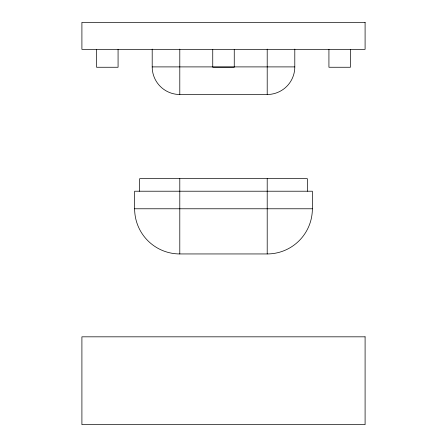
<?xml version="1.0" encoding="UTF-8"?>
<svg xmlns="http://www.w3.org/2000/svg" width="447" height="447" viewBox="0 0 447 447"><rect width="100%" height="100%" fill="white"/><g stroke="black" fill="none" stroke-linecap="round" stroke-linejoin="round"><path stroke-width="0.67" d="M152.198 49.109L152.198 66.899L294.791 66.899L294.802 49.109M152.198 66.899A27.602 27.602 0 0 0 179.795 94.501L267.205 94.501A27.602 27.602 0 0 0 294.802 66.899M134.642 208.777L312.358 208.777L312.369 191.215L134.642 191.215L134.631 208.777A45.164 45.164 0 0 0 179.795 253.946L267.205 253.946A45.164 45.164 0 0 0 312.369 208.777M350.431 49.338L350.431 67.257L328.925 67.257L328.925 49.338M307.352 191.215L307.352 178.666L139.648 178.666L139.648 191.215M267.205 49.109L267.205 94.501M267.205 178.666L267.205 253.946M234.256 49.338L234.256 67.257L212.744 67.257L212.744 49.338M179.795 49.109L179.795 94.501M179.795 178.666L179.795 253.946M118.075 49.338L118.075 67.257L96.569 67.257L96.569 49.338M365.093 22.35L81.907 22.35L81.907 49.338L365.093 49.338L365.093 22.35M365.093 336.826L81.907 336.826L81.907 424.65L365.093 424.65L365.093 336.826"/></g></svg>
